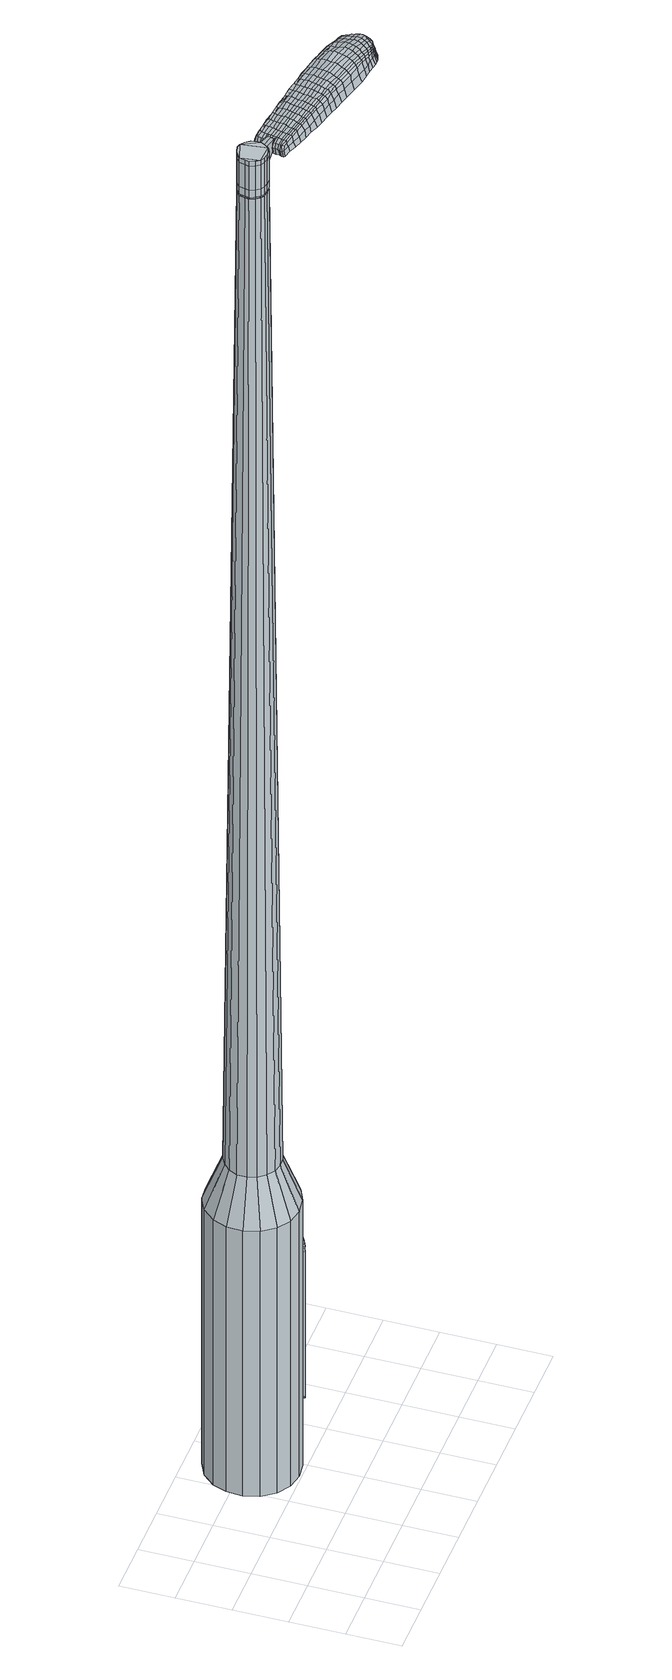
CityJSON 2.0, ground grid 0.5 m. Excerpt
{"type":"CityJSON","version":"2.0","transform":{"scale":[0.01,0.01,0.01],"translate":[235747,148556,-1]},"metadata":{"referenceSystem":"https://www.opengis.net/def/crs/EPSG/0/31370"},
"CityObjects":{
"object1":{"type":"GenericCityObject","attributes":{"cluster":126,"mean_distance_to_centroid":0.119,"new_centroid_x":235748.35,"new_centroid_y":148557.43,"mean_distance_to_camera":7.06,"H1":28.97,"H2":33.43,"Z_final":111.24,"cluster2":-1,"proj_x":235747.6,"proj_y":148560.6,"id_line":62578,"bearing_l":256.79,"distance":3.26,"orientation":"left","G_obj":346.79},"geometry":[{"type":"MultiSurface","lod":"2","boundaries":[[[0,1,2,3]],[[1,4,5,2]],[[4,6,7,5]],[[6,8,9,7]],[[8,10,11,9]],[[10,12,13,11]],[[12,14,15,13]],[[14,16,17,15]],[[16,18,19,17]],[[18,20,21,19]],[[20,22,23,21]],[[22,24,25,23]],[[24,26,27,25]],[[26,28,29,27]],[[28,30,31,29]],[[30,32,33,31]],[[32,34,35,33]],[[34,0,3,35]],[[36,37,38,39]],[[38,40,41,42]],[[41,43,42]],[[42,44,45,46]],[[45,47,46]],[[46,48,49,50]],[[49,51,50]],[[42,46,50,38]],[[50,52,39,38]],[[53,36,39]],[[2,5,7,35]],[[7,9,11,15]],[[11,13,15]],[[15,17,19,23]],[[19,21,23]],[[23,25,27,31]],[[27,29,31]],[[15,23,31,7]],[[31,33,35,7]],[[3,2,35]],[[1,0,54,55]],[[0,34,56,54]],[[34,32,57,56]],[[32,30,58,57]],[[30,28,59,58]],[[28,26,60,59]],[[26,24,61,60]],[[24,22,62,61]],[[22,20,63,62]],[[20,18,64,63]],[[18,16,65,64]],[[16,14,66,65]],[[14,12,67,66]],[[12,10,68,67]],[[10,8,69,68]],[[8,6,70,69]],[[6,4,71,70]],[[4,1,55,71]],[[55,54,72,73]],[[54,56,74,72]],[[56,57,75,74]],[[57,58,76,75]],[[58,59,77,76]],[[59,60,78,77]],[[60,61,79,78]],[[61,62,80,79]],[[62,63,81,80]],[[63,64,82,81]],[[64,65,83,82]],[[65,66,84,83]],[[66,67,85,84]],[[67,68,86,85]],[[68,69,87,86]],[[69,70,88,87]],[[70,71,89,88]],[[71,55,73,89]],[[90,91,92,73]],[[74,93,91,90]],[[94,95,93,74]],[[76,96,95,94]],[[97,98,96,76]],[[99,100,98,97]],[[101,102,100,99]],[[103,104,102,101]],[[105,106,104,103]],[[82,107,106,105]],[[108,109,107,82]],[[84,110,109,108]],[[111,112,110,84]],[[113,114,112,111]],[[87,115,114,113]],[[116,117,115,87]],[[118,119,117,116]],[[73,92,119,118]],[[120,121,122,123]],[[124,120,123,125]],[[126,124,125,127]],[[128,126,127,129]],[[130,128,129,131]],[[132,130,131,133]],[[134,132,133,135]],[[136,134,135,137]],[[138,136,137,139]],[[140,138,139,141]],[[142,140,141,143]],[[144,142,143,145]],[[146,144,145,147]],[[148,146,147,149]],[[150,148,149,151]],[[152,150,151,153]],[[72,90,73]],[[72,74,90]],[[75,94,74]],[[75,76,94]],[[77,97,76]],[[77,78,99,97]],[[78,79,101,99]],[[79,80,103,101]],[[80,81,105,103]],[[81,82,105]],[[83,108,82]],[[83,84,108]],[[85,111,84]],[[85,86,113,111]],[[86,87,113]],[[88,116,87]],[[88,89,118,116]],[[89,73,118]],[[154,92,91]],[[155,119,92]],[[155,156,117,119]],[[156,115,117]],[[157,114,115]],[[157,158,112,114]],[[158,110,112]],[[159,109,110]],[[159,107,109]],[[160,106,107]],[[160,161,104,106]],[[161,162,102,104]],[[162,163,100,102]],[[163,164,98,100]],[[164,96,98]],[[165,95,96]],[[165,93,95]],[[154,91,93]],[[39,52,152,166]],[[92,154,167,153]],[[53,39,166,121]],[[154,93,122,167]],[[36,53,121,120]],[[93,165,123,122]],[[37,36,120,124]],[[165,96,125,123]],[[38,37,124,126]],[[96,164,127,125]],[[40,38,126,128]],[[164,163,129,127]],[[41,40,128,130]],[[163,162,131,129]],[[43,41,130,132]],[[162,161,133,131]],[[42,43,132,134]],[[161,160,135,133]],[[44,42,134,136]],[[160,107,137,135]],[[45,44,136,138]],[[107,159,139,137]],[[47,45,138,140]],[[159,110,141,139]],[[46,47,140,142]],[[110,158,143,141]],[[48,46,142,144]],[[158,157,145,143]],[[49,48,144,146]],[[157,115,147,145]],[[51,49,146,148]],[[115,156,149,147]],[[50,51,148,150]],[[156,155,151,149]],[[52,50,150,152]],[[155,92,153,151]],[[152,153,168,169]],[[153,167,170,168]],[[167,122,171,170]],[[122,121,172,171]],[[121,166,173,172]],[[166,152,169,173]],[[174,175,176,177]],[[178,174,177,179]],[[174,178,180,181]],[[175,174,181,182]],[[183,184,185,186]],[[187,183,186,188]],[[183,187,189,190]],[[184,183,190,191]],[[192,193,194,195]],[[196,192,195,197]],[[192,196,198,199]],[[193,192,199,200]],[[201,202,203,204]],[[205,201,204,206]],[[201,205,207,208]],[[202,201,208,209]],[[210,211,212,213]],[[214,210,213,215]],[[210,214,216,217]],[[211,210,217,218]],[[219,220,221,222]],[[223,219,222,224]],[[219,223,225,226]],[[220,219,226,227]],[[228,229,230,231]],[[220,228,231,221]],[[228,220,227,232]],[[229,228,232,233]],[[234,235,236,237]],[[229,234,237,230]],[[234,229,233,238]],[[235,234,238,239]],[[240,178,179,241]],[[235,240,241,236]],[[240,235,239,242]],[[178,240,242,180]],[[243,244,245,246]],[[247,243,246,248]],[[243,247,249,250]],[[244,243,250,251]],[[252,253,254,255]],[[244,252,255,245]],[[252,244,251,256]],[[253,252,256,257]],[[258,259,260,261]],[[253,258,261,254]],[[258,253,257,262]],[[259,258,262,263]],[[264,265,266,267]],[[259,264,267,260]],[[264,259,263,268]],[[265,264,268,269]],[[270,175,182,271]],[[265,270,271,266]],[[270,265,269,272]],[[175,270,272,176]],[[273,274,275,276]],[[277,273,276,278]],[[273,277,279,280]],[[274,273,280,281]],[[282,283,284,285]],[[274,282,285,275]],[[282,274,281,286]],[[283,282,286,287]],[[288,289,290,291]],[[283,288,291,284]],[[288,283,287,292]],[[289,288,292,293]],[[294,187,188,295]],[[289,294,295,290]],[[294,289,293,296]],[[187,294,296,189]],[[297,298,299,300]],[[301,297,300,302]],[[297,301,303,304]],[[298,297,304,305]],[[306,307,308,309]],[[298,306,309,299]],[[306,298,305,310]],[[307,306,310,311]],[[312,313,314,315]],[[307,312,315,308]],[[312,307,311,316]],[[313,312,316,317]],[[318,319,320,321]],[[313,318,321,314]],[[318,313,317,322]],[[319,318,322,323]],[[324,184,191,325]],[[319,324,325,320]],[[324,319,323,326]],[[184,324,326,185]],[[327,213,212,328]],[[329,327,328,330]],[[327,329,331,332]],[[213,327,332,215]],[[333,329,330,334]],[[335,333,334,336]],[[333,335,337,338]],[[329,333,338,331]],[[339,335,336,340]],[[341,339,340,342]],[[339,341,343,344]],[[335,339,344,337]],[[345,341,342,346]],[[347,345,346,348]],[[345,347,349,350]],[[341,345,350,343]],[[351,347,348,352]],[[202,351,352,203]],[[351,202,209,353]],[[347,351,353,349]],[[354,355,200,199]],[[356,354,199,198]],[[354,356,357,358]],[[355,354,358,359]],[[360,361,359,358]],[[362,360,358,357]],[[360,362,363,364]],[[361,360,364,365]],[[366,367,365,364]],[[368,366,364,363]],[[366,368,369,370]],[[367,366,370,371]],[[372,373,371,370]],[[374,372,370,369]],[[372,374,207,205]],[[373,372,205,206]],[[375,376,377,378]],[[277,375,378,279]],[[375,277,278,379]],[[376,375,379,380]],[[381,196,197,382]],[[376,381,382,377]],[[381,376,380,383]],[[196,381,383,198]],[[384,385,386,387]],[[223,384,387,225]],[[384,223,224,388]],[[385,384,388,389]],[[390,391,392,393]],[[385,390,393,386]],[[390,385,389,394]],[[391,390,394,395]],[[396,193,200,397]],[[391,396,397,392]],[[396,391,395,398]],[[193,396,398,194]],[[399,400,401,402]],[[181,399,402,182]],[[399,181,180,403]],[[400,399,403,404]],[[405,406,407,408]],[[400,405,408,401]],[[405,400,404,409]],[[406,405,409,410]],[[411,204,203,412]],[[406,411,412,407]],[[411,406,410,413]],[[204,411,413,206]],[[414,415,416,417]],[[186,414,417,188]],[[414,186,185,418]],[[415,414,418,419]],[[420,208,207,421]],[[415,420,421,416]],[[420,415,419,422]],[[208,420,422,209]],[[423,424,425,426]],[[301,423,426,303]],[[423,301,302,427]],[[424,423,427,428]],[[429,214,215,430]],[[424,429,430,425]],[[429,424,428,431]],[[214,429,431,216]],[[432,433,434,435]],[[247,432,435,249]],[[432,247,248,436]],[[433,432,436,437]],[[438,439,440,441]],[[433,438,441,434]],[[438,433,437,442]],[[439,438,442,443]],[[444,211,218,445]],[[439,444,445,440]],[[444,439,443,446]],[[211,444,446,212]],[[447,448,437,436]],[[246,447,436,248]],[[447,246,245,449]],[[448,447,449,450]],[[451,452,443,442]],[[448,451,442,437]],[[451,448,450,453]],[[452,451,453,454]],[[455,328,212,446]],[[452,455,446,443]],[[455,452,454,456]],[[328,455,456,330]],[[457,458,459,460]],[[304,457,460,305]],[[457,304,303,426]],[[458,457,426,425]],[[461,332,331,462]],[[458,461,462,459]],[[461,458,425,430]],[[332,461,430,215]],[[463,464,450,449]],[[255,463,449,245]],[[463,255,254,465]],[[464,463,465,466]],[[467,468,454,453]],[[464,467,453,450]],[[467,464,466,469]],[[468,467,469,470]],[[471,334,330,456]],[[468,471,456,454]],[[471,468,470,472]],[[334,471,472,336]],[[473,474,475,476]],[[310,473,476,311]],[[473,310,305,460]],[[474,473,460,459]],[[477,338,337,478]],[[474,477,478,475]],[[477,474,459,462]],[[338,477,462,331]],[[479,480,466,465]],[[261,479,465,254]],[[479,261,260,481]],[[480,479,481,482]],[[483,484,470,469]],[[480,483,469,466]],[[483,480,482,485]],[[484,483,485,486]],[[487,340,336,472]],[[484,487,472,470]],[[487,484,486,488]],[[340,487,488,342]],[[489,490,491,492]],[[316,489,492,317]],[[489,316,311,476]],[[490,489,476,475]],[[493,344,343,494]],[[490,493,494,491]],[[493,490,475,478]],[[344,493,478,337]],[[495,496,482,481]],[[267,495,481,260]],[[495,267,266,497]],[[496,495,497,498]],[[499,500,486,485]],[[496,499,485,482]],[[499,496,498,501]],[[500,499,501,502]],[[503,346,342,488]],[[500,503,488,486]],[[503,500,502,504]],[[346,503,504,348]],[[505,506,507,508]],[[322,505,508,323]],[[505,322,317,492]],[[506,505,492,491]],[[509,350,349,510]],[[506,509,510,507]],[[509,506,491,494]],[[350,509,494,343]],[[511,512,498,497]],[[271,511,497,266]],[[511,271,182,402]],[[512,511,402,401]],[[513,514,502,501]],[[512,513,501,498]],[[513,512,401,408]],[[514,513,408,407]],[[515,352,348,504]],[[514,515,504,502]],[[515,514,407,412]],[[352,515,412,203]],[[516,517,419,418]],[[326,516,418,185]],[[516,326,323,508]],[[517,516,508,507]],[[518,353,209,422]],[[517,518,422,419]],[[518,517,507,510]],[[353,518,510,349]],[[519,520,380,379]],[[276,519,379,278]],[[519,276,275,521]],[[520,519,521,522]],[[523,356,198,383]],[[520,523,383,380]],[[523,520,522,524]],[[356,523,524,357]],[[525,526,527,528]],[[226,525,528,227]],[[525,226,225,387]],[[526,525,387,386]],[[529,530,531,532]],[[526,529,532,527]],[[529,526,386,393]],[[530,529,393,392]],[[533,355,359,534]],[[530,533,534,531]],[[533,530,392,397]],[[355,533,397,200]],[[535,536,522,521]],[[285,535,521,275]],[[535,285,284,537]],[[536,535,537,538]],[[539,362,357,524]],[[536,539,524,522]],[[539,536,538,540]],[[362,539,540,363]],[[541,542,543,544]],[[232,541,544,233]],[[541,232,227,528]],[[542,541,528,527]],[[545,546,547,548]],[[542,545,548,543]],[[545,542,527,532]],[[546,545,532,531]],[[549,361,365,550]],[[546,549,550,547]],[[549,546,531,534]],[[361,549,534,359]],[[551,552,538,537]],[[291,551,537,284]],[[551,291,290,553]],[[552,551,553,554]],[[555,368,363,540]],[[552,555,540,538]],[[555,552,554,556]],[[368,555,556,369]],[[557,558,559,560]],[[238,557,560,239]],[[557,238,233,544]],[[558,557,544,543]],[[561,562,563,564]],[[558,561,564,559]],[[561,558,543,548]],[[562,561,548,547]],[[565,367,371,566]],[[562,565,566,563]],[[565,562,547,550]],[[367,565,550,365]],[[567,568,554,553]],[[295,567,553,290]],[[567,295,188,417]],[[568,567,417,416]],[[569,374,369,556]],[[568,569,556,554]],[[569,568,416,421]],[[374,569,421,207]],[[570,571,404,403]],[[242,570,403,180]],[[570,242,239,560]],[[571,570,560,559]],[[572,573,410,409]],[[571,572,409,404]],[[572,571,559,564]],[[573,572,564,563]],[[574,373,206,413]],[[573,574,413,410]],[[574,573,563,566]],[[373,574,566,371]],[[575,576,577,578]],[[578,577,579,580]],[[581,579,577,582]],[[582,577,576,583]],[[584,585,586,587]],[[587,586,588,589]],[[590,588,586,591]],[[591,586,585,592]],[[593,594,595,596]],[[596,595,597,598]],[[599,597,595,600]],[[600,595,594,601]],[[602,603,604,605]],[[605,604,606,607]],[[608,606,604,609]],[[609,604,603,610]],[[611,612,613,614]],[[614,613,615,616]],[[617,615,613,618]],[[618,613,612,619]],[[620,621,622,623]],[[623,622,624,625]],[[626,624,622,627]],[[627,622,621,628]],[[629,630,631,632]],[[632,631,621,620]],[[628,621,631,633]],[[633,631,630,634]],[[635,636,637,638]],[[638,637,630,629]],[[634,630,637,639]],[[639,637,636,640]],[[580,579,641,642]],[[642,641,636,635]],[[640,636,641,643]],[[643,641,579,581]],[[644,645,646,647]],[[647,646,648,649]],[[650,648,646,651]],[[651,646,645,652]],[[653,654,655,656]],[[656,655,645,644]],[[652,645,655,657]],[[657,655,654,658]],[[659,660,661,662]],[[662,661,654,653]],[[658,654,661,663]],[[663,661,660,664]],[[665,666,667,668]],[[668,667,660,659]],[[664,660,667,669]],[[669,667,666,670]],[[583,576,671,672]],[[672,671,666,665]],[[670,666,671,673]],[[673,671,576,575]],[[674,675,676,677]],[[677,676,678,679]],[[680,678,676,681]],[[681,676,675,682]],[[683,684,685,686]],[[686,685,675,674]],[[682,675,685,687]],[[687,685,684,688]],[[689,690,691,692]],[[692,691,684,683]],[[688,684,691,693]],[[693,691,690,694]],[[589,588,695,696]],[[696,695,690,689]],[[694,690,695,697]],[[697,695,588,590]],[[698,699,700,701]],[[701,700,702,703]],[[704,702,700,705]],[[705,700,699,706]],[[707,708,709,710]],[[710,709,699,698]],[[706,699,709,711]],[[711,709,708,712]],[[713,714,715,716]],[[716,715,708,707]],[[712,708,715,717]],[[717,715,714,718]],[[719,720,721,722]],[[722,721,714,713]],[[718,714,721,723]],[[723,721,720,724]],[[592,585,725,726]],[[726,725,720,719]],[[724,720,725,727]],[[727,725,585,584]],[[611,614,728,729]],[[729,728,730,731]],[[732,730,728,172]],[[172,728,614,616]],[[731,730,733,734]],[[734,733,735,736]],[[737,735,733,738]],[[738,733,730,732]],[[736,735,739,740]],[[740,739,741,742]],[[743,741,739,744]],[[744,739,735,737]],[[742,741,745,746]],[[746,745,747,748]],[[749,747,745,750]],[[750,745,741,743]],[[748,747,751,752]],[[752,751,603,602]],[[610,603,751,753]],[[753,751,747,749]],[[601,754,755,600]],[[600,755,756,599]],[[757,756,755,758]],[[758,755,754,759]],[[759,760,761,758]],[[758,761,762,757]],[[763,762,761,764]],[[764,761,760,765]],[[765,766,767,764]],[[764,767,768,763]],[[769,768,767,770]],[[770,767,766,771]],[[771,772,773,770]],[[770,773,774,769]],[[608,774,773,606]],[[606,773,772,607]],[[775,776,777,778]],[[778,777,678,680]],[[679,678,777,779]],[[779,777,776,780]],[[598,597,781,782]],[[782,781,776,775]],[[780,776,781,783]],[[783,781,597,599]],[[784,785,786,787]],[[787,786,624,626]],[[625,624,786,788]],[[788,786,785,789]],[[790,791,792,793]],[[793,792,785,784]],[[789,785,792,794]],[[794,792,791,795]],[[601,594,796,797]],[[797,796,791,790]],[[795,791,796,798]],[[798,796,594,593]],[[799,800,801,802]],[[802,801,582,583]],[[581,582,801,803]],[[803,801,800,804]],[[805,806,807,808]],[[808,807,800,799]],[[804,800,807,809]],[[809,807,806,810]],[[602,605,811,812]],[[812,811,806,805]],[[810,806,811,813]],[[813,811,605,607]],[[814,815,816,817]],[[817,816,587,589]],[[584,587,816,818]],[[818,816,815,819]],[[608,609,820,821]],[[821,820,815,814]],[[819,815,820,822]],[[822,820,609,610]],[[823,824,825,826]],[[826,825,702,704]],[[703,702,825,827]],[[827,825,824,828]],[[616,615,829,830]],[[830,829,824,823]],[[828,824,829,831]],[[831,829,615,617]],[[832,833,834]],[[834,833,648,650]],[[649,648,833,835]],[[835,833,832,836]],[[837,838,839,840]],[[840,839,832,834]],[[836,832,839,841]],[[841,839,838,842]],[[619,612,843,844]],[[844,843,838,837]],[[842,838,843,845]],[[845,843,612,611]],[[836,846,847,835]],[[835,847,647,649]],[[644,647,847,848]],[[848,847,846,849]],[[842,850,851,841]],[[841,851,846,836]],[[849,846,851,852]],[[852,851,850,853]],[[611,729,854,845]],[[845,854,850,842]],[[853,850,854,855]],[[855,854,729,731]],[[856,857,858,859]],[[859,858,705,706]],[[704,705,858,826]],[[826,858,857,823]],[[732,172,860,861]],[[861,860,857,856]],[[823,857,860,830]],[[830,860,172,616]],[[849,862,863,848]],[[848,863,656,644]],[[653,656,863,864]],[[864,863,862,865]],[[853,866,867,852]],[[852,867,862,849]],[[865,862,867,868]],[[868,867,866,869]],[[731,734,870,855]],[[855,870,866,853]],[[869,866,870,871]],[[871,870,734,736]],[[872,873,874,875]],[[875,874,711,712]],[[706,711,874,859]],[[859,874,873,856]],[[737,738,876,877]],[[877,876,873,872]],[[856,873,876,861]],[[861,876,738,732]],[[865,878,879,864]],[[864,879,662,653]],[[659,662,879,880]],[[880,879,878,881]],[[869,882,883,868]],[[868,883,878,865]],[[881,878,883,884]],[[884,883,882,885]],[[736,740,886,871]],[[871,886,882,869]],[[885,882,886,887]],[[887,886,740,742]],[[888,889,890,891]],[[891,890,717,718]],[[712,717,890,875]],[[875,890,889,872]],[[743,744,892,893]],[[893,892,889,888]],[[872,889,892,877]],[[877,892,744,737]],[[881,894,895,880]],[[880,895,668,659]],[[665,668,895,896]],[[896,895,894,897]],[[885,898,899,884]],[[884,899,894,881]],[[897,894,899,900]],[[900,899,898,901]],[[742,746,902,887]],[[887,902,898,885]],[[901,898,902,903]],[[903,902,746,748]],[[904,905,906,907]],[[907,906,723,724]],[[718,723,906,891]],[[891,906,905,888]],[[749,750,908,909]],[[909,908,905,904]],[[888,905,908,893]],[[893,908,750,743]],[[897,910,911,896]],[[896,911,672,665]],[[583,672,911,802]],[[802,911,910,799]],[[901,912,913,900]],[[900,913,910,897]],[[799,910,913,808]],[[808,913,912,805]],[[748,752,914,903]],[[903,914,912,901]],[[805,912,914,812]],[[812,914,752,602]],[[819,915,916,818]],[[818,916,727,584]],[[724,727,916,907]],[[907,916,915,904]],[[610,753,917,822]],[[822,917,915,819]],[[904,915,917,909]],[[909,917,753,749]],[[780,918,919,779]],[[779,919,677,679]],[[674,677,919,920]],[[920,919,918,921]],[[599,756,922,783]],[[783,922,918,780]],[[921,918,922,923]],[[923,922,756,757]],[[924,925,926,927]],[[927,926,627,628]],[[626,627,926,787]],[[787,926,925,784]],[[928,929,930,931]],[[931,930,925,924]],[[784,925,930,793]],[[793,930,929,790]],[[759,754,932,933]],[[933,932,929,928]],[[790,929,932,797]],[[797,932,754,601]],[[921,934,935,920]],[[920,935,686,674]],[[683,686,935,936]],[[936,935,934,937]],[[757,762,938,923]],[[923,938,934,921]],[[937,934,938,939]],[[939,938,762,763]],[[940,941,942,943]],[[943,942,633,634]],[[628,633,942,927]],[[927,942,941,924]],[[944,945,946,947]],[[947,946,941,940]],[[924,941,946,931]],[[931,946,945,928]],[[765,760,948,949]],[[949,948,945,944]],[[928,945,948,933]],[[933,948,760,759]],[[937,950,951,936]],[[936,951,692,683]],[[689,692,951,952]],[[952,951,950,953]],[[763,768,954,939]],[[939,954,950,937]],[[953,950,954,955]],[[955,954,768,769]],[[956,957,958,959]],[[959,958,639,640]],[[634,639,958,943]],[[943,958,957,940]],[[960,961,962,963]],[[963,962,957,956]],[[940,957,962,947]],[[947,962,961,944]],[[771,766,964,965]],[[965,964,961,960]],[[944,961,964,949]],[[949,964,766,765]],[[953,966,967,952]],[[952,967,696,689]],[[589,696,967,817]],[[817,967,966,814]],[[769,774,968,955]],[[955,968,966,953]],[[814,966,968,821]],[[821,968,774,608]],[[804,969,970,803]],[[803,970,643,581]],[[640,643,970,959]],[[959,970,969,956]],[[810,971,972,809]],[[809,972,969,804]],[[956,969,972,963]],[[963,972,971,960]],[[607,772,973,813]],[[813,973,971,810]],[[960,971,973,965]],[[965,973,772,771]],[[575,578,177,176]],[[578,580,179,177]],[[590,591,190,189]],[[591,592,191,190]],[[593,596,195,194]],[[596,598,197,195]],[[617,618,217,216]],[[618,619,218,217]],[[620,623,222,221]],[[623,625,224,222]],[[629,632,231,230]],[[632,620,221,231]],[[635,638,237,236]],[[638,629,230,237]],[[580,642,241,179]],[[642,635,236,241]],[[650,651,250,249]],[[651,652,251,250]],[[652,657,256,251]],[[657,658,257,256]],[[658,663,262,257]],[[663,664,263,262]],[[664,669,268,263]],[[669,670,269,268]],[[670,673,272,269]],[[673,575,176,272]],[[680,681,280,279]],[[681,682,281,280]],[[682,687,286,281]],[[687,688,287,286]],[[688,693,292,287]],[[693,694,293,292]],[[694,697,296,293]],[[697,590,189,296]],[[698,701,300,299]],[[701,703,302,300]],[[707,710,309,308]],[[710,698,299,309]],[[713,716,315,314]],[[716,707,308,315]],[[719,722,321,320]],[[722,713,314,321]],[[592,726,325,191]],[[726,719,320,325]],[[775,778,378,377]],[[778,680,279,378]],[[598,782,382,197]],[[782,775,377,382]],[[625,788,388,224]],[[788,789,389,388]],[[789,794,394,389]],[[794,795,395,394]],[[795,798,398,395]],[[798,593,194,398]],[[703,827,427,302]],[[827,828,428,427]],[[828,831,431,428]],[[831,617,216,431]],[[834,435,434]],[[834,650,249,435]],[[837,840,441,440]],[[840,834,434,441]],[[619,844,445,218]],[[844,837,440,445]],[[974,975,976,977]],[[978,979,977,976]],[[980,981,982,983]],[[984,985,986,987]],[[975,988,989,976]],[[990,978,976,989]],[[991,980,983,992]],[[993,994,985,984]],[[988,995,996,989]],[[996,997,990,989]],[[998,991,992,999]],[[1000,994,993,1001]],[[995,1002,1003,996]],[[1003,1004,997,996]],[[1005,998,999,1006]],[[1007,1000,1001,1008]],[[1009,1010,1011,1012]],[[1013,1014,1010,1009]],[[1013,1015,1016,1014]],[[1015,1017,1018,1016]],[[1019,1020,1021,1022]],[[1023,1024,1020,1019]],[[1025,1026,1024,1023]],[[1027,1028,1026,1025]],[[1022,1011,1010,1019]],[[1019,1010,1014,1023]],[[1014,1016,1025,1023]],[[1016,1018,1027,1025]],[[983,982,979,978]],[[992,983,978,990]],[[997,999,992,990]],[[1004,1006,999,997]],[[984,987,981,980]],[[993,984,980,991]],[[1001,993,991,998]],[[1008,1001,998,1005]],[[985,1009,1012,986]],[[994,1013,1009,985]],[[1015,1013,994,1000]],[[1017,1015,1000,1007]],[[1029,1030,1031,1032]],[[1031,1033,1034,1035]],[[1031,1035,1036,1037]],[[1031,1037,1032]],[[1038,1029,1032,1039]],[[1040,1039,1032,1041]],[[1042,1041,1032]],[[1043,1031,1030,1044]],[[1045,1043,1044,1046]],[[1047,1045,1046,1048]],[[1049,1047,1048,1050]],[[1051,1049,1050,1052]],[[1052,1053,1054,1055]],[[1052,1055,1056,1057]],[[1052,1057,1058,1059]],[[1058,1060,1061,1062]],[[1058,1062,1063,1064]],[[1058,1064,1059]],[[1052,1059,1051]],[[1065,1066,1030,1029]],[[1067,1068,1033,1031]],[[1069,1070,1042,1032]],[[1066,1071,1044,1030]],[[1072,1067,1031,1043]],[[1071,1073,1046,1044]],[[1074,1072,1043,1045]],[[1073,1075,1048,1046]],[[1076,1074,1045,1047]],[[1075,1077,1050,1048]],[[1078,1076,1047,1049]],[[1077,1079,1052,1050]],[[1080,1078,1049,1051]],[[1079,1081,1053,1052]],[[1082,1083,1060,1058]],[[1084,1080,1051,1059]],[[1054,1053,1081,1085]],[[1055,1054,1085,1086]],[[1056,1055,1086,1087]],[[1057,1056,1087,1088]],[[1058,1057,1088,1082]],[[1089,1065,1029,1038]],[[1090,1089,1038,1039]],[[1091,1090,1039,1040]],[[1092,1091,1040,1041]],[[1070,1092,1041,1042]],[[1034,1033,1068,1093]],[[1061,1060,1083,1094]],[[1035,1034,1093,1095]],[[1036,1035,1095,1096]],[[1037,1036,1096,1097]],[[1032,1037,1097,1069]],[[1062,1061,1094,1098]],[[1063,1062,1098,1099]],[[1064,1063,1099,1100]],[[1059,1064,1100,1084]]]}]}
},
"vertices":[
[178,134,384],[172,121,384],[172,121,96],[178,134,96],[162,110,384],[162,110,96],[149,104,384],[149,104,96],[134,102,384],[134,102,96],[120,105,384],[120,105,96],[108,113,384],[108,113,96],[99,125,384],[99,125,96],[95,139,384],[95,139,96],[96,154,384],[96,154,96],[101,167,384],[101,167,96],[111,178,384],[111,178,96],[125,185,384],[125,185,96],[139,186,384],[139,186,96],[153,183,384],[153,183,96],[166,175,384],[166,175,96],[175,163,384],[175,163,96],[179,149,384],[179,149,96],[149,150,1524],[146,154,1524],[142,157,1524],[150,141,1524],[138,158,1524],[133,157,1524],[125,152,1524],[129,155,1524],[124,147,1524],[123,143,1524],[128,134,1524],[125,138,1524],[131,132,1524],[136,131,1524],[145,133,1524],[141,131,1524],[148,137,1524],[150,146,1524],[161,138,429],[158,130,429],[162,147,429],[159,156,429],[154,163,429],[147,167,429],[138,169,429],[129,168,429],[122,164,429],[116,158,429],[112,150,429],[112,141,429],[114,133,429],[120,126,429],[127,121,429],[135,119,429],[144,120,429],[152,124,429],[150,141,1483],[148,137,1483],[150,146,1483],[149,150,1483],[146,154,1483],[142,157,1483],[138,158,1483],[133,157,1483],[129,155,1483],[125,152,1483],[124,147,1483],[123,143,1483],[125,138,1483],[128,134,1483],[131,132,1483],[136,131,1483],[141,131,1483],[145,133,1483],[149,141,1483],[149,141,1485],[148,137,1485],[150,146,1485],[148,150,1483],[148,150,1485],[146,154,1485],[142,156,1483],[142,156,1485],[137,157,1483],[137,157,1485],[133,156,1483],[133,156,1485],[129,154,1483],[129,154,1485],[126,151,1483],[126,151,1485],[124,147,1485],[124,143,1483],[124,143,1485],[125,138,1485],[128,135,1483],[128,135,1485],[132,132,1483],[132,132,1485],[136,131,1485],[140,132,1483],[140,132,1485],[144,134,1483],[144,134,1485],[149,150,1519],[150,146,1519],[150,146,1493],[149,150,1493],[146,154,1519],[146,154,1493],[142,157,1519],[142,157,1493],[138,158,1519],[138,158,1493],[133,157,1519],[133,157,1493],[129,155,1519],[129,155,1493],[125,152,1519],[125,152,1493],[124,147,1519],[124,147,1493],[123,143,1519],[123,143,1493],[125,138,1519],[125,138,1493],[128,134,1519],[128,134,1493],[131,132,1519],[131,132,1493],[136,131,1519],[136,131,1493],[141,131,1519],[141,131,1493],[145,133,1519],[145,133,1493],[148,137,1519],[148,137,1493],[150,141,1485],[145,133,1485],[141,131,1485],[131,132,1485],[128,134,1485],[123,143,1485],[125,152,1485],[129,155,1485],[133,157,1485],[138,158,1485],[142,157,1485],[149,150,1485],[150,141,1519],[150,141,1493],[167,134,1513],[167,134,1518],[168,137,1513],[169,140,1513],[169,140,1518],[168,137,1518],[236,101,1519],[229,103,1518],[230,101,1509],[237,99,1510],[244,99,1519],[245,97,1510],[243,100,1526],[235,103,1525],[228,105,1525],[245,138,1519],[238,140,1518],[236,138,1525],[243,137,1525],[253,137,1519],[252,135,1526],[255,138,1510],[246,139,1510],[239,141,1509],[312,104,1519],[311,101,1519],[312,101,1513],[313,104,1513],[312,109,1519],[313,109,1513],[310,109,1524],[311,105,1524],[310,101,1524],[240,121,1530],[233,123,1529],[232,120,1529],[239,118,1530],[249,119,1531],[248,116,1531],[250,123,1530],[241,125,1530],[234,127,1529],[161,140,1512],[161,137,1512],[162,137,1517],[163,139,1517],[162,142,1512],[163,142,1517],[163,143,1506],[162,139,1506],[162,137,1506],[294,89,1519],[290,89,1519],[291,87,1512],[294,87,1512],[296,89,1518],[297,87,1512],[296,90,1522],[294,90,1523],[290,90,1524],[286,90,1519],[280,90,1519],[281,89,1512],[286,88,1512],[285,91,1524],[280,92,1525],[274,91,1519],[266,93,1519],[267,91,1511],[275,90,1511],[274,93,1526],[266,95,1526],[255,96,1519],[256,94,1510],[255,97,1526],[165,122,1513],[172,120,1513],[172,121,1518],[164,123,1517],[160,124,1512],[161,124,1516],[160,123,1506],[166,121,1507],[173,118,1507],[179,117,1514],[187,115,1515],[186,117,1520],[179,119,1519],[180,116,1507],[187,114,1507],[194,113,1515],[201,111,1516],[200,113,1522],[193,115,1521],[194,112,1508],[202,109,1508],[208,109,1517],[215,107,1517],[214,108,1524],[207,111,1523],[209,107,1508],[216,105,1509],[222,105,1518],[221,106,1524],[223,103,1509],[303,123,1519],[299,124,1519],[299,123,1524],[302,122,1523],[305,122,1518],[304,121,1522],[306,123,1512],[304,124,1512],[301,125,1512],[295,126,1519],[289,128,1519],[289,127,1525],[294,125,1524],[296,127,1512],[291,129,1512],[284,129,1519],[276,131,1519],[275,130,1526],[283,128,1526],[285,131,1511],[278,133,1511],[265,134,1519],[264,133,1526],[266,135,1510],[172,151,1513],[179,150,1513],[181,151,1507],[173,152,1507],[166,152,1512],[167,153,1506],[167,151,1516],[171,150,1517],[178,149,1518],[187,149,1514],[194,147,1515],[196,148,1507],[188,150,1507],[186,148,1519],[193,146,1520],[202,146,1515],[209,145,1516],[210,146,1508],[203,147,1508],[200,145,1521],[208,144,1522],[216,144,1517],[223,142,1517],[225,143,1509],[218,145,1508],[215,142,1523],[222,141,1524],[231,141,1518],[232,142,1509],[229,140,1524],[168,138,1519],[167,136,1519],[175,136,1520],[174,134,1520],[176,139,1520],[168,141,1519],[182,135,1522],[182,132,1522],[190,133,1523],[189,130,1523],[190,136,1523],[183,138,1521],[197,131,1524],[196,129,1524],[204,130,1525],[203,127,1525],[205,133,1525],[198,134,1524],[211,128,1526],[211,125,1526],[218,126,1527],[218,123,1527],[219,130,1527],[212,131,1526],[226,125,1528],[225,122,1528],[226,128,1528],[308,106,1527],[307,102,1527],[308,110,1526],[303,111,1527],[303,107,1528],[302,103,1528],[297,108,1529],[296,104,1529],[297,112,1528],[290,114,1530],[290,110,1530],[289,106,1530],[283,111,1531],[282,108,1531],[283,116,1530],[275,118,1531],[274,114,1531],[273,110,1531],[261,116,1531],[261,113,1531],[262,120,1531],[307,121,1518],[308,118,1519],[309,119,1513],[308,121,1513],[305,120,1523],[307,118,1523],[310,114,1519],[311,114,1513],[309,114,1524],[298,89,1518],[301,90,1518],[300,91,1523],[297,90,1523],[299,88,1513],[302,89,1513],[304,92,1519],[307,95,1519],[306,95,1524],[303,93,1523],[305,91,1513],[308,94,1513],[310,98,1519],[308,98,1524],[310,97,1513],[235,104,1528],[236,106,1528],[229,108,1528],[228,106,1527],[244,102,1528],[244,104,1529],[237,109,1529],[238,112,1530],[230,114,1529],[230,111,1528],[245,106,1529],[246,109,1530],[238,115,1530],[231,117,1529],[247,113,1531],[243,136,1528],[242,133,1529],[251,131,1529],[251,134,1528],[236,137,1527],[235,135,1528],[242,129,1529],[251,127,1530],[235,131,1528],[164,151,1512],[164,149,1512],[165,149,1517],[165,150,1517],[165,152,1506],[165,150,1506],[163,146,1512],[164,145,1517],[164,146,1506],[158,125,1512],[158,127,1512],[159,126,1506],[159,124,1506],[159,126,1517],[160,127,1517],[159,129,1512],[160,132,1512],[160,131,1506],[160,128,1506],[160,129,1517],[161,132,1517],[160,134,1512],[161,134,1506],[161,134,1517],[165,124,1519],[165,126,1519],[172,122,1520],[172,124,1520],[165,128,1519],[166,131,1519],[173,126,1520],[173,129,1520],[167,133,1519],[174,131,1520],[171,149,1519],[170,147,1519],[177,146,1520],[178,148,1520],[169,144,1519],[177,143,1520],[179,120,1521],[179,122,1521],[186,118,1522],[186,120,1522],[180,124,1521],[180,127,1521],[187,122,1522],[188,125,1523],[181,129,1522],[188,128,1523],[185,146,1521],[185,144,1521],[192,143,1522],[193,145,1522],[184,141,1521],[191,140,1522],[193,116,1523],[194,118,1523],[200,114,1524],[201,116,1524],[194,120,1523],[195,123,1524],[201,118,1525],[202,121,1525],[195,126,1524],[203,124,1525],[200,144,1523],[199,142,1523],[207,140,1524],[207,142,1524],[198,138,1524],[206,137,1525],[207,112,1525],[208,114,1525],[214,110,1526],[215,112,1526],[208,116,1526],[209,119,1526],[216,114,1527],[216,117,1527],[210,122,1526],[217,120,1527],[214,141,1525],[214,139,1525],[221,137,1526],[222,140,1526],[213,135,1526],[220,134,1527],[221,108,1527],[222,110,1527],[223,112,1527],[223,115,1528],[224,119,1528],[229,138,1527],[228,136,1527],[227,132,1528],[303,121,1525],[305,118,1525],[299,122,1526],[301,120,1526],[306,114,1526],[302,115,1527],[295,91,1525],[297,92,1525],[294,92,1526],[292,91,1525],[300,93,1525],[303,96,1526],[299,97,1527],[296,94,1526],[305,99,1526],[301,100,1527],[295,123,1526],[296,121,1527],[289,125,1527],[289,123,1528],[297,117,1528],[290,119,1529],[287,92,1526],[288,93,1527],[282,94,1528],[281,93,1527],[291,95,1527],[293,98,1528],[286,99,1529],[284,97,1528],[295,101,1528],[288,103,1530],[283,127,1528],[283,124,1529],[275,129,1528],[275,126,1529],[283,120,1529],[275,122,1530],[275,94,1528],[276,96,1528],[268,98,1529],[267,96,1528],[278,98,1529],[279,101,1530],[271,103,1530],[269,100,1530],[281,104,1530],[272,106,1531],[263,131,1529],[263,129,1529],[263,125,1530],[255,99,1528],[256,101,1529],[257,103,1530],[258,106,1530],[260,110,1531],[230,103,1509],[229,105,1518],[236,103,1518],[237,101,1509],[245,101,1519],[245,99,1510],[244,102,1525],[236,104,1525],[229,106,1525],[236,136,1525],[237,138,1518],[244,136,1518],[243,135,1525],[253,135,1519],[252,133,1525],[254,136,1510],[246,138,1509],[239,139,1509],[310,101,1513],[309,102,1519],[310,105,1519],[311,105,1513],[310,108,1519],[311,108,1513],[308,109,1524],[309,105,1524],[308,102,1524],[233,120,1528],[233,123,1528],[240,121,1529],[240,118,1529],[249,119,1529],[248,116,1529],[250,123,1529],[241,125,1529],[234,126,1528],[164,136,1516],[163,136,1512],[164,139,1512],[164,139,1516],[164,142,1512],[165,142,1516],[165,142,1506],[164,139,1506],[164,136,1506],[291,89,1512],[290,91,1519],[294,91,1518],[294,89,1512],[296,91,1518],[296,89,1512],[295,92,1522],[294,92,1523],[290,92,1523],[281,91,1512],[280,92,1519],[286,92,1519],[287,90,1512],[286,93,1524],[280,94,1525],[268,93,1511],[267,95,1519],[275,93,1519],[275,92,1511],[274,95,1525],[266,97,1526],[256,98,1519],[257,96,1510],[255,99,1526],[172,123,1518],[173,121,1513],[166,124,1513],[165,125,1517],[161,125,1512],[162,126,1515],[161,124,1506],[166,122,1506],[173,120,1507],[187,119,1520],[187,117,1514],[180,119,1514],[180,121,1519],[181,118,1507],[188,116,1507],[201,114,1522],[201,113,1516],[194,115,1515],[194,116,1521],[195,113,1508],[202,111,1508],[215,110,1523],[216,109,1517],[209,111,1516],[208,112,1522],[209,109,1508],[216,107,1508],[223,107,1517],[222,108,1524],[223,105,1509],[298,121,1523],[299,123,1519],[302,121,1518],[301,120,1523],[304,121,1518],[303,120,1522],[305,122,1512],[303,123,1512],[300,124,1512],[288,125,1525],[289,126,1519],[294,124,1519],[293,123,1524],[296,125,1512],[290,127,1512],[274,128,1526],[275,129,1519],[283,128,1519],[282,126,1525],[285,129,1511],[277,131,1511],[264,132,1519],[263,131,1526],[266,133,1510],[180,149,1507],[179,148,1513],[172,149,1513],[173,150,1506],[167,150,1512],[168,151,1506],[167,149,1515],[171,148,1517],[178,147,1518],[195,146,1507],[194,145,1514],[187,147,1514],[188,148,1507],[186,146,1519],[193,144,1520],[210,144,1508],[209,143,1516],[201,144,1515],[203,145,1508],[200,143,1521],[208,142,1522],[225,141,1508],[223,140,1517],[216,142,1516],[217,143,1508],[215,140,1522],[222,139,1523],[230,139,1517],[232,140,1509],[229,138,1524],[169,138,1518],[168,135,1518],[176,136,1519],[175,134,1519],[176,139,1519],[183,134,1520],[182,132,1520],[190,133,1521],[190,130,1521],[191,136,1521],[184,137,1520],[197,131,1523],[197,128,1523],[205,129,1524],[204,127,1524],[205,132,1524],[198,134,1523],[212,128,1525],[211,125,1525],[219,126,1526],[218,123,1526],[220,129,1526],[213,131,1525],[226,124,1527],[225,122,1527],[227,128,1527],[306,102,1526],[306,106,1526],[306,109,1525],[303,110,1526],[302,107,1526],[302,103,1526],[296,105,1528],[296,108,1528],[297,112,1527],[290,113,1528],[289,110,1529],[289,106,1529],[282,108,1530],[283,111,1530],[283,115,1529],[274,117,1530],[274,113,1530],[273,110,1530],[261,113,1530],[261,116,1530],[262,120,1530],[307,118,1513],[306,117,1518],[305,119,1518],[306,120,1512],[304,119,1523],[305,117,1523],[308,113,1519],[309,113,1513],[307,113,1523],[299,93,1523],[300,92,1518],[298,91,1518],[297,92,1523],[298,90,1512],[300,91,1512],[304,96,1523],[306,96,1519],[303,94,1519],[302,94,1523],[303,93,1513],[306,95,1513],[308,99,1519],[306,99,1524],[308,98,1513],[229,108,1527],[236,107,1527],[236,105,1527],[229,107,1526],[244,103,1527],[245,104,1528],[231,114,1528],[238,112,1528],[237,109,1528],[230,111,1527],[246,107,1528],[247,110,1529],[239,115,1529],[232,117,1528],[248,113,1529],[251,131,1528],[243,133,1527],[243,134,1527],[251,132,1527],[236,136,1526],[236,134,1527],[242,129,1528],[251,127,1528],[235,130,1527],[167,148,1516],[166,149,1512],[166,150,1512],[167,149,1516],[167,151,1506],[167,149,1506],[165,146,1512],[166,145,1516],[166,146,1506],[161,126,1512],[160,126,1512],[161,125,1506],[161,126,1516],[162,127,1516],[162,131,1506],[162,131,1512],[161,129,1512],[162,128,1506],[162,129,1516],[163,131,1516],[162,134,1512],[163,133,1506],[163,134,1516],[166,126,1518],[166,125,1518],[172,123,1519],[173,124,1519],[167,130,1518],[166,128,1518],[173,126,1519],[174,129,1519],[168,133,1518],[174,131,1519],[178,146,1519],[171,147,1518],[171,148,1518],[178,147,1519],[170,144,1518],[177,142,1519],[180,122,1520],[180,121,1520],[187,119,1521],[187,120,1521],[181,127,1520],[180,124,1520],[188,122,1521],[188,125,1521],[182,129,1520],[189,128,1521],[193,143,1521],[185,144,1520],[185,145,1520],[193,144,1521],[184,141,1520],[192,139,1521],[194,118,1522],[194,117,1522],[201,115,1523],[201,116,1523],[195,123,1522],[195,120,1522],[202,118,1523],[203,121,1524],[196,126,1523],[203,124,1524],[207,140,1523],[200,141,1522],[200,142,1522],[207,141,1523],[199,138,1522],[206,136,1523],[208,114,1524],[208,113,1524],[215,111,1525],[215,112,1525],[210,119,1525],[209,117,1524],[216,115,1525],[217,118,1526],[210,122,1525],[218,120,1526],[221,137,1525],[214,138,1524],[215,140,1524],[222,138,1525],[213,135,1524],[221,133,1525],[222,110,1526],[222,109,1526],[224,116,1527],[223,113,1526],[225,119,1527],[229,135,1526],[229,137,1526],[228,132,1526],[303,118,1524],[302,120,1524],[299,121,1525],[300,119,1525],[305,114,1525],[301,115,1525],[293,93,1525],[297,93,1524],[295,92,1524],[291,93,1525],[298,97,1526],[302,97,1525],[299,95,1524],[296,95,1525],[304,99,1525],[300,100,1526],[295,120,1526],[294,122,1526],[288,124,1526],[289,122,1527],[296,116,1526],[289,118,1527],[282,95,1527],[288,94,1526],[286,94,1526],[281,95,1526],[286,100,1528],[292,99,1527],[290,96,1526],[284,98,1527],[294,102,1527],[287,103,1528],[283,124,1527],[282,125,1527],[274,127,1527],[275,126,1528],[283,120,1528],[275,122,1529],[268,99,1528],[276,97,1527],[275,96,1527],[267,97,1527],[271,104,1529],[279,102,1529],[277,99,1528],[269,101,1528],[281,105,1529],[272,107,1530],[263,128,1528],[263,130,1528],[263,124,1529],[256,101,1528],[256,100,1528],[259,107,1529],[257,104,1529],[260,110,1530],[161,124,1508],[162,131,1508],[194,122,1509],[192,115,1509],[215,117,1510],[213,108,1510],[253,107,1512],[251,98,1512],[233,102,1511],[236,111,1511],[271,103,1513],[284,100,1514],[282,92,1514],[269,94,1513],[164,137,1508],[196,130,1509],[217,125,1510],[255,116,1512],[238,120,1511],[273,112,1513],[286,109,1514],[166,144,1508],[198,138,1509],[219,133,1510],[257,125,1512],[240,129,1511],[288,117,1514],[275,121,1513],[167,151,1508],[199,145,1509],[221,142,1510],[260,134,1512],[242,138,1511],[290,126,1514],[277,130,1513],[297,98,1514],[302,98,1514],[300,91,1514],[295,89,1514],[299,106,1514],[304,105,1514],[301,114,1514],[305,112,1514],[303,122,1514],[307,118,1514],[307,99,1515],[311,102,1515],[311,101,1515],[306,95,1515],[308,104,1515],[311,103,1515],[309,108,1515],[311,104,1515],[310,112,1515],[312,105,1515],[164,178,334],[168,175,334],[168,175,165],[156,183,171],[164,178,165],[161,180,165],[159,181,166],[157,182,167],[156,183,169],[161,180,334],[159,181,333],[157,182,332],[156,183,331],[156,183,328],[176,163,165],[176,163,334],[180,149,165],[180,149,334],[179,134,165],[179,134,334],[173,120,165],[173,120,334],[163,109,165],[163,109,334],[160,107,334],[156,105,334],[154,104,333],[152,103,332],[151,103,331],[150,102,328],[160,107,165],[150,102,171],[151,103,169],[152,103,167],[154,104,166],[156,105,165],[162,175,334],[166,173,334],[166,173,165],[162,175,165],[154,181,171],[154,181,328],[174,162,334],[174,162,165],[177,149,334],[177,149,165],[176,135,334],[176,135,165],[171,122,334],[171,122,165],[162,112,334],[162,112,165],[158,110,334],[149,105,328],[149,105,171],[158,110,165],[155,108,334],[152,107,333],[151,106,332],[150,105,331],[159,177,334],[157,179,333],[155,180,332],[154,181,331],[159,177,165],[150,105,169],[157,179,166],[155,180,167],[154,181,169],[151,106,167],[152,107,166],[155,108,165]
]}
